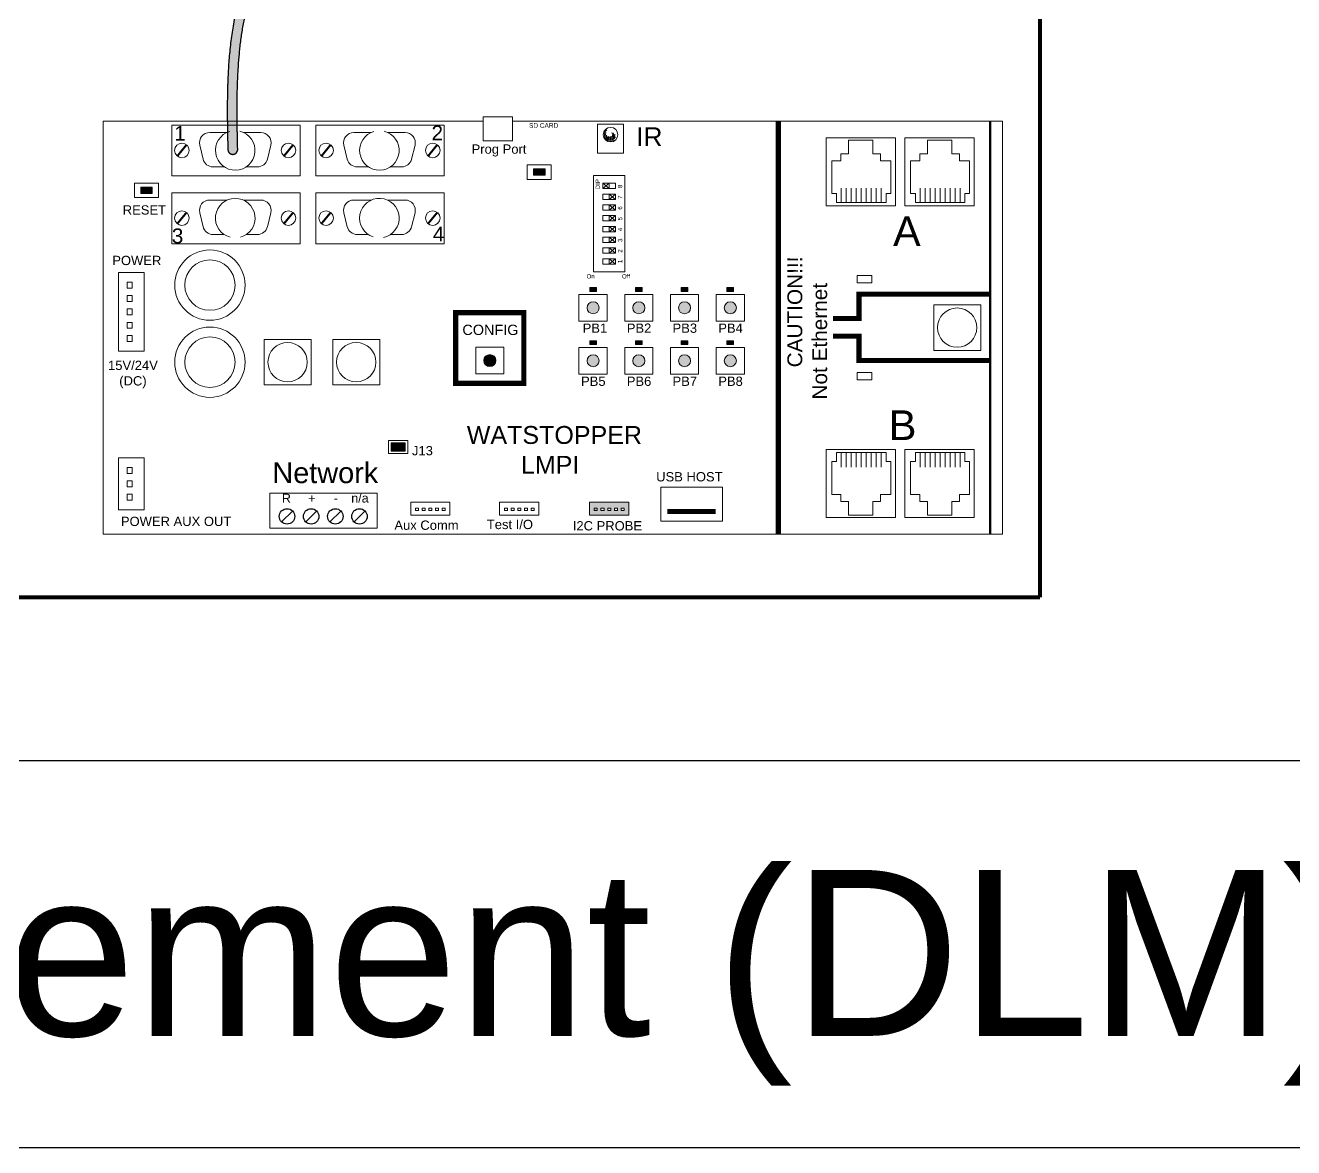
# Model space of a CAD drawing. Header units: inches. Extents: x 59 to 3361, y -1026 to 1732.
# Drawn here: x 2027.5 to 2130.6, y 893.1 to 984.5 of the extents above; entities that cross this region are included whole.
import ezdxf

# ---------------------------------------------------------------- set-up
doc = ezdxf.new("R2010")
doc.units = ezdxf.units.IN
doc.header["$MEASUREMENT"] = 0
doc.layers.add('PANEL', color=7, linetype='Continuous', lineweight=0)
doc.styles.add('ARIAL', font='arial.ttf')

# ---------------------------------------------------------------- blocks, each defined once
blk = doc.blocks.new('A$C6E196373')
for p, q in [((0.117, 0), (0, 0.098)), ((0.117, 0.098), (0, 0)), ((0.117, 0.098), (0.117, 0))]:
    blk.add_line(p, q)
blk.add_lwpolyline([(0, 0.098), (0.235, 0.098), (0.235, 0), (0, 0)], close=True)
blk = doc.blocks.new('LMCP-8_TW')
at = {"linetype": 'Continuous'}
h = blk.add_hatch(color=256, dxfattribs=at)
h.dxf.hatch_style = 1
edge = h.paths.add_edge_path()
edge.add_spline(control_points=[(22.17, 99.19), (21.93, 99.18), (21.76, 99.33), (21.74, 99.56), (21.72, 99.8), (21.87, 99.97), (22.11, 99.99), (23.34, 100.09), (24.59, 100.19), (26.48, 100.12), (27.2, 100.03), (28.43, 99.59), (28.93, 99.21), (29.72, 98.06), (29.89, 97.22), (29.95, 95.13), (29.74, 93.79), (29.13, 90.93), (28.73, 89.42), (28.01, 86.45), (27.7, 85.02), (27.25, 81.34), (27.34, 79.27), (27.78, 75.13), (28.15, 73.04), (28.6, 68.79), (28.7, 66.76), (28.26, 63.61), (27.92, 62.41), (26.76, 60.27), (25.93, 59.35), (23.31, 57.33), (21.27, 56.45), (17.6, 55.37), (16, 55.04), (13.1, 54.18), (11.82, 53.65), (9.86, 51.97), (9.15, 50.77), (8.15, 48.02), (7.85, 46.48), (7.49, 43.37), (7.43, 41.81), (7.4, 39.02), (7.43, 37.74), (7.46, 36.45), (7.46, 36.3), (7.39, 36.18), (7.27, 36.1), (7.14, 36.02), (6.99, 36.02), (6.87, 36.09), (6.74, 36.16), (6.66, 36.29), (6.66, 36.43), (6.63, 37.72), (6.6, 39.01), (6.63, 41.85), (6.69, 43.43), (7.06, 46.63), (7.37, 48.23), (8.42, 51.08), (9.14, 52.35), (11.83, 54.8), (14.16, 55.38), (18.08, 56.35), (19.65, 56.75), (22.55, 57.94), (23.88, 58.69), (25.87, 60.45), (26.57, 61.41), (27.47, 63.65), (27.69, 64.92), (27.86, 67.89), (27.72, 69.62), (26.96, 76.09), (25.97, 80.03), (27.47, 87.92), (28.25, 90.53), (29.06, 94.53), (29.23, 96.06), (28.9, 97.83), (28.65, 98.33), (27.84, 99.01), (27.21, 99.22), (25.56, 99.39), (24.58, 99.36), (23.09, 99.27), (22.63, 99.23), (22.17, 99.19)], knot_values=[0, 0, 0, 0, 1.570796, 1.570796, 1.570796, 3.141593, 3.141593, 3.141593, 3.535137, 3.535137, 3.80871, 3.80871, 4.082284, 4.082284, 4.444189, 4.444189, 4.899139, 4.899139, 5.357847, 5.357847, 5.816555, 5.816555, 6.639643, 6.639643, 7.462731, 7.462731, 8.152808, 8.152808, 8.60835, 8.60835, 9.063892, 9.063892, 9.805348, 9.805348, 10.372797, 10.372797, 10.940245, 10.940245, 11.507693, 11.507693, 12.054583, 12.054583, 12.601473, 12.601473, 13.096939, 13.096939, 13.096939, 14.144137, 14.144137, 14.144137, 15.191334, 15.191334, 15.191334, 16.238532, 16.238532, 16.238532, 16.734654, 16.734654, 17.282669, 17.282669, 17.830683, 17.830683, 18.371499, 18.371499, 19.235823, 19.235823, 19.796273, 19.796273, 20.356723, 20.356723, 20.85035, 20.85035, 21.343977, 21.343977, 21.948777, 21.948777, 23.709351, 23.709351, 24.468821, 24.468821, 25.029847, 25.029847, 25.36882, 25.36882, 25.707794, 25.707794, 26.046767, 26.046767, 26.193879, 26.193879, 26.193879, 26.193879], weights=[1, 0.804738, 0.804738, 1, 0.804738, 0.804738, 1, 1, 1, 1, 1, 1, 1, 1, 1, 1, 1, 1, 1, 1, 1, 1, 1, 1, 1, 1, 1, 1, 1, 1, 1, 1, 1, 1, 1, 1, 1, 1, 1, 1, 1, 1, 1, 1, 1, 1, 0.910684, 0.910684, 1, 0.910684, 0.910684, 1, 0.910684, 0.910684, 1, 1, 1, 1, 1, 1, 1, 1, 1, 1, 1, 1, 1, 1, 1, 1, 1, 1, 1, 1, 1, 1, 1, 1, 1, 1, 1, 1, 1, 1, 1, 1, 1, 1, 1, 1], degree=3, periodic=0)
at = {"layer": 'PANEL'}
h = blk.add_hatch(color=256, dxfattribs=at)
h.dxf.hatch_style = 1
h.paths.add_polyline_path([(32.45, 34.35), (32.45, 34.85), (31.52, 34.85), (31.52, 34.35)])
h = blk.add_hatch(color=256, dxfattribs=at)
h.dxf.hatch_style = 1
h.paths.add_polyline_path([(0.51, 32.86), (0.51, 33.36), (-0.43, 33.36), (-0.43, 32.86)])
h = blk.add_hatch(color=256, dxfattribs=at)
h.dxf.hatch_style = 1
h.paths.add_polyline_path([(36.09, 25.2), (36.63, 25.2), (36.63, 24.89), (36.09, 24.89)])
h = blk.add_hatch(color=256, dxfattribs=at)
h.dxf.hatch_style = 1
h.paths.add_polyline_path([(39.8, 25.2), (40.35, 25.2), (40.35, 24.89), (39.8, 24.89)])
h = blk.add_hatch(color=256, dxfattribs=at)
h.dxf.hatch_style = 1
h.paths.add_polyline_path([(43.52, 25.2), (44.07, 25.2), (44.07, 24.89), (43.52, 24.89)])
h = blk.add_hatch(color=256, dxfattribs=at)
h.dxf.hatch_style = 1
h.paths.add_polyline_path([(47.24, 25.2), (47.79, 25.2), (47.79, 24.89), (47.24, 24.89)])
h = blk.add_hatch(color=256, dxfattribs=at)
h.dxf.hatch_style = 1
h.paths.add_polyline_path([(48.01, 23.56, 1), (47.02, 23.56, 1)])
h.paths.add_polyline_path([(44.29, 23.56, 1), (43.3, 23.56, 1)])
h.paths.add_polyline_path([(40.57, 23.56, 1), (39.59, 23.56, 1)])
h.paths.add_polyline_path([(36.85, 23.56, 1), (35.87, 23.56, 1)])
h.paths.add_polyline_path([(36.85, 19.25, 1), (35.87, 19.25, 1)])
h.paths.add_polyline_path([(40.57, 19.25, 1), (39.59, 19.25, 1)])
h.paths.add_polyline_path([(44.29, 19.25, 1), (43.3, 19.25, 1)])
h.paths.add_polyline_path([(48.01, 19.25, 1), (47.02, 19.25, 1)])
h = blk.add_hatch(color=256, dxfattribs=at)
h.dxf.hatch_style = 1
h.paths.add_polyline_path([(36.09, 20.88), (36.63, 20.88), (36.63, 20.57), (36.09, 20.57)])
h = blk.add_hatch(color=256, dxfattribs=at)
h.dxf.hatch_style = 1
h.paths.add_polyline_path([(39.8, 20.88), (40.35, 20.88), (40.35, 20.57), (39.8, 20.57)])
h = blk.add_hatch(color=256, dxfattribs=at)
h.dxf.hatch_style = 1
h.paths.add_polyline_path([(43.52, 20.88), (44.07, 20.88), (44.07, 20.57), (43.52, 20.57)])
h = blk.add_hatch(color=256, dxfattribs=at)
h.dxf.hatch_style = 1
h.paths.add_polyline_path([(47.24, 20.88), (47.79, 20.88), (47.79, 20.57), (47.24, 20.57)])
h = blk.add_hatch(color=256, dxfattribs=at)
h.dxf.hatch_style = 1
h.paths.add_polyline_path([(28.45, 19.26, 1), (27.47, 19.26, 1)])
h = blk.add_hatch(color=256, dxfattribs=at)
h.dxf.hatch_style = 1
h.paths.add_polyline_path([(21.08, 11.88), (21.08, 12.58), (19.94, 12.58), (19.94, 11.88)])
h = blk.add_hatch(color=256, dxfattribs=at)
h.dxf.hatch_style = 1
h.paths.add_polyline_path([(39.27, 6.69), (39.27, 7.73), (36.07, 7.73), (36.07, 6.69)])
h.paths.add_polyline_path([(37, 7.25), (37.25, 7.25), (37.25, 7.05), (37, 7.05)], flags=16)
h.paths.add_polyline_path([(37.55, 7.25), (37.79, 7.25), (37.79, 7.05), (37.55, 7.05)], flags=16)
h.paths.add_polyline_path([(38.09, 7.25), (38.34, 7.25), (38.34, 7.05), (38.09, 7.05)], flags=16)
h.paths.add_polyline_path([(38.64, 7.25), (38.88, 7.25), (38.88, 7.05), (38.64, 7.05)], flags=16)
for p, q in [((11.03, 6.13), (11.91, 7.02)), ((12.99, 6.13), (13.88, 7.02)), ((14.95, 6.13), (15.84, 7.02)), ((16.92, 6.13), (17.8, 7.02))]:
    blk.add_line(p, q)
for centre in [(11.47, 6.58), (13.43, 6.58), (15.4, 6.58), (17.36, 6.58)]:
    blk.add_circle(centre, 0.628)
at = {"linetype": 'Continuous'}
blk.add_rational_spline([(22.17, 99.19), (21.93, 99.18), (21.76, 99.33), (21.74, 99.56), (21.72, 99.8), (21.87, 99.97), (22.11, 99.99), (23.34, 100.09), (24.59, 100.19), (26.48, 100.12), (27.2, 100.03), (28.43, 99.59), (28.93, 99.21), (29.72, 98.06), (29.89, 97.22), (29.95, 95.13), (29.74, 93.79), (29.13, 90.93), (28.73, 89.42), (28.01, 86.45), (27.7, 85.02), (27.25, 81.34), (27.34, 79.27), (27.78, 75.13), (28.15, 73.04), (28.6, 68.79), (28.7, 66.76), (28.26, 63.61), (27.92, 62.41), (26.76, 60.27), (25.93, 59.35), (23.31, 57.33), (21.27, 56.45), (17.6, 55.37), (16, 55.04), (13.1, 54.18), (11.82, 53.65), (9.86, 51.97), (9.15, 50.77), (8.15, 48.02), (7.85, 46.48), (7.49, 43.37), (7.43, 41.81), (7.4, 39.02), (7.43, 37.74), (7.46, 36.45), (7.46, 36.3), (7.39, 36.18), (7.27, 36.1), (7.14, 36.02), (6.99, 36.02), (6.87, 36.09), (6.74, 36.16), (6.66, 36.29), (6.66, 36.43), (6.63, 37.72), (6.6, 39.01), (6.63, 41.85), (6.69, 43.43), (7.06, 46.63), (7.37, 48.23), (8.42, 51.08), (9.14, 52.35), (11.83, 54.8), (14.16, 55.38), (18.08, 56.35), (19.65, 56.75), (22.55, 57.94), (23.88, 58.69), (25.87, 60.45), (26.57, 61.41), (27.47, 63.65), (27.69, 64.92), (27.86, 67.89), (27.72, 69.62), (26.96, 76.09), (25.97, 80.03), (27.47, 87.92), (28.25, 90.53), (29.06, 94.53), (29.23, 96.06), (28.9, 97.83), (28.65, 98.33), (27.84, 99.01), (27.21, 99.22), (25.56, 99.39), (24.58, 99.36), (23.09, 99.27), (22.63, 99.23), (22.17, 99.19)], [1, 0.804737854124, 0.804737854124, 1, 0.804737854124, 0.804737854124, 1, 1, 1, 1, 1, 1, 1, 1, 1, 1, 1, 1, 1, 1, 1, 1, 1, 1, 1, 1, 1, 1, 1, 1, 1, 1, 1, 1, 1, 1, 1, 1, 1, 1, 1, 1, 1, 1, 1, 1, 0.910683602518, 0.910683602518, 1, 0.910683602518, 0.910683602518, 1, 0.910683602518, 0.910683602518, 1, 1, 1, 1, 1, 1, 1, 1, 1, 1, 1, 1, 1, 1, 1, 1, 1, 1, 1, 1, 1, 1, 1, 1, 1, 1, 1, 1, 1, 1, 1, 1, 1, 1, 1, 1], degree=3, knots=[0, 0, 0, 0, 1.570796, 1.570796, 1.570796, 3.141593, 3.141593, 3.141593, 3.535137, 3.535137, 3.80871, 3.80871, 4.082284, 4.082284, 4.444189, 4.444189, 4.899139, 4.899139, 5.357847, 5.357847, 5.816555, 5.816555, 6.639643, 6.639643, 7.462731, 7.462731, 8.152808, 8.152808, 8.60835, 8.60835, 9.063892, 9.063892, 9.805348, 9.805348, 10.372797, 10.372797, 10.940245, 10.940245, 11.507693, 11.507693, 12.054583, 12.054583, 12.601473, 12.601473, 13.096939, 13.096939, 13.096939, 14.144137, 14.144137, 14.144137, 15.191334, 15.191334, 15.191334, 16.238532, 16.238532, 16.238532, 16.734654, 16.734654, 17.282669, 17.282669, 17.830683, 17.830683, 18.371499, 18.371499, 19.235823, 19.235823, 19.796273, 19.796273, 20.356723, 20.356723, 20.85035, 20.85035, 21.343977, 21.343977, 21.948777, 21.948777, 23.709351, 23.709351, 24.468821, 24.468821, 25.029847, 25.029847, 25.36882, 25.36882, 25.707794, 25.707794, 26.046767, 26.046767, 26.193879, 26.193879, 26.193879, 26.193879], dxfattribs=at)
at = {"layer": 'PANEL'}
for p, q in [((-3.48, 38.75), (-3.48, 5.14)), ((-3.48, 38.75), (27.41, 38.75)), ((29.8, 38.75), (69.66, 38.75)), ((69.66, 38.75), (69.66, 5.14)), ((5.18, 37.83), (6.6, 37.83)), ((5.18, 37.83), (6.6, 37.83)), ((7.92, 37.83), (9.34, 37.83)), ((7.92, 37.83), (9.34, 37.83)), ((16.9, 37.83), (18.32, 37.83)), ((16.9, 37.83), (18.32, 37.83)), ((19.64, 37.83), (21.07, 37.83)), ((19.64, 37.83), (21.07, 37.83)), ((4.37, 36.8), (4.64, 35.66)), ((4.37, 36.8), (4.64, 35.66)), ((10.15, 36.8), (9.88, 35.66)), ((10.15, 36.8), (9.88, 35.66)), ((16.09, 36.8), (16.36, 35.66)), ((16.09, 36.8), (16.36, 35.66)), ((21.88, 36.8), (21.6, 35.66)), ((21.88, 36.8), (21.6, 35.66)), ((5.45, 35.02), (6.37, 35.02)), ((5.45, 35.02), (6.37, 35.02)), ((8.15, 35.02), (9.07, 35.02)), ((8.15, 35.02), (9.07, 35.02)), ((17.17, 35.02), (18.1, 35.02)), ((17.17, 35.02), (18.1, 35.02)), ((19.87, 35.02), (20.79, 35.02)), ((19.87, 35.02), (20.79, 35.02)), ((5.18, 32.32), (6.6, 32.32)), ((5.18, 32.32), (6.6, 32.32)), ((7.92, 32.32), (9.34, 32.32)), ((7.92, 32.32), (9.34, 32.32)), ((16.9, 32.32), (18.32, 32.32)), ((16.9, 32.32), (18.32, 32.32)), ((19.64, 32.32), (21.07, 32.32)), ((19.64, 32.32), (21.07, 32.32)), ((4.37, 31.29), (4.64, 30.15)), ((4.37, 31.29), (4.64, 30.15)), ((10.15, 31.29), (9.88, 30.15)), ((10.15, 31.29), (9.88, 30.15)), ((16.09, 31.29), (16.36, 30.15)), ((16.09, 31.29), (16.36, 30.15)), ((21.88, 31.29), (21.6, 30.15)), ((21.88, 31.29), (21.6, 30.15)), ((5.45, 29.51), (6.37, 29.51)), ((5.45, 29.51), (6.37, 29.51)), ((8.15, 29.51), (9.07, 29.51)), ((8.15, 29.51), (9.07, 29.51)), ((17.17, 29.51), (18.1, 29.51)), ((17.17, 29.51), (18.1, 29.51)), ((19.87, 29.51), (20.79, 29.51)), ((19.87, 29.51), (20.79, 29.51)), ((-3.48, 5.14), (69.66, 5.14))]:
    blk.add_line(p, q, dxfattribs=at)
at = {"layer": 'PANEL', "color": 7, "linetype": 'Continuous', "lineweight": 0}
for p, q in [((55.31, 31.86), (55.31, 37.39)), ((60.94, 37.39), (55.31, 37.39)), ((57.29, 37.2), (57.14, 37.2)), ((57.14, 37.2), (57.14, 36.09)), ((59.11, 37.2), (57.23, 37.2)), ((59.11, 37.2), (59.11, 36.09)), ((60.94, 31.86), (60.94, 37.39)), ((61.72, 31.86), (61.72, 37.39)), ((67.36, 37.39), (61.72, 37.39)), ((63.71, 37.2), (63.56, 37.2)), ((63.56, 37.2), (63.56, 36.09)), ((65.53, 37.2), (63.64, 37.2)), ((65.53, 37.2), (65.53, 36.09)), ((67.36, 31.86), (67.36, 37.39)), ((55.77, 35.51), (55.77, 32.85)), ((56.52, 35.51), (55.77, 35.51)), ((57.14, 36.09), (56.52, 36.09)), ((56.52, 36.09), (56.52, 35.51)), ((59.11, 36.09), (59.73, 36.09)), ((59.73, 36.09), (59.73, 35.51)), ((59.73, 35.51), (60.57, 35.51)), ((60.57, 35.51), (60.57, 32.85)), ((62.18, 35.51), (62.18, 32.85)), ((62.93, 35.51), (62.18, 35.51)), ((63.56, 36.09), (62.93, 36.09)), ((62.93, 36.09), (62.93, 35.51)), ((65.53, 36.09), (66.15, 36.09)), ((66.15, 36.09), (66.15, 35.51)), ((66.15, 35.51), (66.98, 35.51)), ((66.98, 35.51), (66.98, 32.85)), ((56.54, 32.11), (56.54, 33.3)), ((56.95, 32.11), (56.95, 33.3)), ((57.35, 32.11), (57.35, 33.3)), ((57.76, 32.11), (57.76, 33.3)), ((58.17, 32.11), (58.17, 33.3)), ((58.58, 32.11), (58.58, 33.3)), ((58.98, 32.11), (58.98, 33.3)), ((59.39, 32.11), (59.39, 33.3)), ((59.8, 32.11), (59.8, 33.3)), ((62.96, 32.11), (62.96, 33.3)), ((63.36, 32.11), (63.36, 33.3)), ((63.77, 32.11), (63.77, 33.3)), ((64.18, 32.11), (64.18, 33.3)), ((64.58, 32.11), (64.58, 33.3)), ((64.99, 32.11), (64.99, 33.3)), ((65.4, 32.11), (65.4, 33.3)), ((65.81, 32.11), (65.81, 33.3)), ((66.21, 32.11), (66.21, 33.3)), ((55.77, 32.85), (56.16, 32.85)), ((56.16, 32.85), (56.16, 32.11)), ((60.18, 32.11), (56.16, 32.11)), ((60.57, 32.85), (60.18, 32.85)), ((60.18, 32.85), (60.18, 32.11)), ((62.18, 32.85), (62.57, 32.85)), ((62.57, 32.85), (62.57, 32.11)), ((66.59, 32.11), (62.57, 32.11)), ((66.98, 32.85), (66.59, 32.85)), ((66.59, 32.85), (66.59, 32.11)), ((55.31, 31.86), (60.94, 31.86)), ((61.72, 31.86), (67.36, 31.86)), ((55.31, 12.03), (55.31, 6.5)), ((55.31, 12.03), (60.94, 12.03)), ((60.18, 11.77), (56.16, 11.77)), ((56.16, 11.04), (56.16, 11.77)), ((56.54, 11.77), (56.54, 10.59)), ((56.95, 11.77), (56.95, 10.59)), ((57.35, 11.77), (57.35, 10.59)), ((57.76, 11.77), (57.76, 10.59)), ((58.17, 11.77), (58.17, 10.59)), ((58.58, 11.77), (58.58, 10.59)), ((58.98, 11.77), (58.98, 10.59)), ((59.39, 11.77), (59.39, 10.59)), ((59.8, 11.77), (59.8, 10.59)), ((60.18, 11.04), (60.18, 11.77)), ((60.94, 12.03), (60.94, 6.5)), ((61.72, 12.03), (61.72, 6.5)), ((61.72, 12.03), (67.36, 12.03)), ((66.59, 11.77), (62.57, 11.77)), ((62.57, 11.04), (62.57, 11.77)), ((62.96, 11.77), (62.96, 10.59)), ((63.36, 11.77), (63.36, 10.59)), ((63.77, 11.77), (63.77, 10.59)), ((64.18, 11.77), (64.18, 10.59)), ((64.58, 11.77), (64.58, 10.59)), ((64.99, 11.77), (64.99, 10.59)), ((65.4, 11.77), (65.4, 10.59)), ((65.81, 11.77), (65.81, 10.59)), ((66.21, 11.77), (66.21, 10.59)), ((66.59, 11.04), (66.59, 11.77)), ((67.36, 12.03), (67.36, 6.5)), ((55.77, 8.37), (55.77, 11.04)), ((55.77, 11.04), (56.16, 11.04)), ((60.57, 11.04), (60.18, 11.04)), ((60.57, 8.37), (60.57, 11.04)), ((62.18, 8.37), (62.18, 11.04)), ((62.18, 11.04), (62.57, 11.04)), ((66.98, 11.04), (66.59, 11.04)), ((66.98, 8.37), (66.98, 11.04)), ((56.52, 8.37), (55.77, 8.37)), ((56.52, 7.8), (56.52, 8.37)), ((59.73, 8.37), (60.57, 8.37)), ((59.73, 7.8), (59.73, 8.37)), ((62.93, 8.37), (62.18, 8.37)), ((62.93, 7.8), (62.93, 8.37)), ((66.15, 8.37), (66.98, 8.37)), ((66.15, 7.8), (66.15, 8.37)), ((57.14, 7.8), (56.52, 7.8)), ((57.14, 6.68), (57.14, 7.8)), ((59.11, 6.68), (59.11, 7.8)), ((59.11, 7.8), (59.73, 7.8)), ((63.56, 7.8), (62.93, 7.8)), ((63.56, 6.68), (63.56, 7.8)), ((65.53, 6.68), (65.53, 7.8)), ((65.53, 7.8), (66.15, 7.8)), ((60.94, 6.5), (55.31, 6.5)), ((57.29, 6.68), (57.14, 6.68)), ((59.11, 6.68), (57.23, 6.68)), ((67.36, 6.5), (61.72, 6.5)), ((63.71, 6.68), (63.56, 6.68)), ((65.53, 6.68), (63.64, 6.68))]:
    blk.add_line(p, q, dxfattribs=at)
at = {"layer": 'PANEL'}
for points, const_width in [([(72.71, 0), (72.71, 134.56)], 0.314), ([(51.42, 38.75), (51.42, 5.14)], 0.42), ([(68.65, 5.14), (68.65, 38.75)], 0.168), ([(68.65, 24.66), (57.98, 24.66), (57.98, 22.68), (55.86, 22.68)], 0.42), ([(27.82, 23.16), (25.18, 23.16), (25.18, 17.41), (30.73, 17.41), (30.73, 23.16), (27.82, 23.16)], 0.42), ([(68.65, 19.26), (57.98, 19.26), (57.98, 21.24), (55.86, 21.24)], 0.42), ([(46.32, 6.98), (42.41, 6.98)], 0.42), ([(-72.71, 0), (72.71, 0)], 0.314)]:
    blk.add_lwpolyline(points, dxfattribs=dict(at, const_width=const_width))
for points in [[(2.09, 38.41), (12.53, 38.41), (12.53, 34.28), (2.09, 34.28)], [(13.81, 38.41), (24.25, 38.41), (24.25, 34.28), (13.81, 34.28)], [(27.41, 39.09), (29.8, 39.09), (29.8, 37.15), (27.41, 37.15)], [(36.72, 38.49), (38.83, 38.49), (38.83, 36.13), (36.72, 36.13)], [(31, 35.18), (32.94, 35.18), (32.94, 34), (31, 34)], [(31.52, 34.85), (32.45, 34.85), (32.45, 34.35), (31.52, 34.35)], [(36.39, 34.33), (38.94, 34.33), (38.94, 26.47), (36.39, 26.47)], [(-0.93, 33.7), (1.01, 33.7), (1.01, 32.52), (-0.93, 32.52)], [(-0.43, 33.36), (0.51, 33.36), (0.51, 32.86), (-0.43, 32.86)], [(2.09, 32.9), (12.53, 32.9), (12.53, 28.77), (2.09, 28.77)], [(13.81, 32.9), (24.25, 32.9), (24.25, 28.77), (13.81, 28.77)], [(-2.23, 26.42), (-0.15, 26.42), (-0.15, 20.02), (-2.23, 20.02)], [(57.83, 25.59), (59.03, 25.59), (59.03, 26.19), (57.83, 26.19)], [(-1.52, 25.64), (-1.11, 25.64), (-1.11, 25.15), (-1.52, 25.15)], [(36.09, 25.2), (36.63, 25.2), (36.63, 24.89), (36.09, 24.89)], [(39.8, 25.2), (40.35, 25.2), (40.35, 24.89), (39.8, 24.89)], [(43.52, 25.2), (44.07, 25.2), (44.07, 24.89), (43.52, 24.89)], [(47.24, 25.2), (47.79, 25.2), (47.79, 24.89), (47.24, 24.89)], [(-1.52, 24.55), (-1.11, 24.55), (-1.11, 24.06), (-1.52, 24.06)], [(35.21, 24.65), (37.5, 24.65), (37.5, 22.48), (35.21, 22.48)], [(38.93, 24.65), (41.22, 24.65), (41.22, 22.48), (38.93, 22.48)], [(42.65, 24.65), (44.94, 24.65), (44.94, 22.48), (42.65, 22.48)], [(46.37, 24.65), (48.66, 24.65), (48.66, 22.48), (46.37, 22.48)], [(64.06, 23.79), (67.88, 23.79), (67.88, 20.09), (64.06, 20.09)], [(-1.52, 23.46), (-1.11, 23.46), (-1.11, 22.97), (-1.52, 22.97)], [(-1.52, 21.89), (-1.11, 21.89), (-1.11, 22.37), (-1.52, 22.37)], [(-1.52, 20.8), (-1.11, 20.8), (-1.11, 21.29), (-1.52, 21.29)], [(9.61, 20.98), (13.43, 20.98), (13.43, 17.28), (9.61, 17.28)], [(15.19, 20.98), (19.01, 20.98), (19.01, 17.28), (15.19, 17.28)], [(36.09, 20.88), (36.63, 20.88), (36.63, 20.57), (36.09, 20.57)], [(39.8, 20.88), (40.35, 20.88), (40.35, 20.57), (39.8, 20.57)], [(43.52, 20.88), (44.07, 20.88), (44.07, 20.57), (43.52, 20.57)], [(47.24, 20.88), (47.79, 20.88), (47.79, 20.57), (47.24, 20.57)], [(26.82, 20.34), (29.1, 20.34), (29.1, 18.17), (26.82, 18.17)], [(35.21, 20.33), (37.5, 20.33), (37.5, 18.16), (35.21, 18.16)], [(38.93, 20.33), (41.22, 20.33), (41.22, 18.16), (38.93, 18.16)], [(42.65, 20.33), (44.94, 20.33), (44.94, 18.16), (42.65, 18.16)], [(46.37, 20.33), (48.66, 20.33), (48.66, 18.16), (46.37, 18.16)], [(57.83, 18.29), (59.03, 18.29), (59.03, 17.69), (57.83, 17.69)], [(19.73, 11.71), (19.73, 12.75), (21.29, 12.75), (21.29, 11.71)], [(19.94, 11.88), (19.94, 12.58), (21.08, 12.58), (21.08, 11.88)], [(20.36, 12.14), (20.36, 12.35), (20.11, 12.35), (20.11, 12.14)], [(20.9, 12.14), (20.9, 12.35), (20.66, 12.35), (20.66, 12.14)], [(-2.23, 11.34), (-0.15, 11.34), (-0.15, 7.13), (-2.23, 7.13)], [(-1.52, 10.57), (-1.11, 10.57), (-1.11, 10.08), (-1.52, 10.08)], [(-1.52, 8.99), (-1.11, 8.99), (-1.11, 9.48), (-1.52, 9.48)], [(-1.52, 7.9), (-1.11, 7.9), (-1.11, 8.39), (-1.52, 8.39)], [(10.06, 5.63), (10.06, 8.48), (18.79, 8.48), (18.79, 5.63)], [(41.88, 8.96), (46.88, 8.96), (46.88, 6.19), (41.88, 6.19)], [(21.53, 6.69), (21.53, 7.73), (24.72, 7.73), (24.72, 6.69)], [(21.92, 7.05), (21.92, 7.25), (22.16, 7.25), (22.16, 7.05)], [(22.46, 7.05), (22.46, 7.25), (22.7, 7.25), (22.7, 7.05)], [(23, 7.05), (23, 7.25), (23.25, 7.25), (23.25, 7.05)], [(23.79, 7.05), (23.79, 7.25), (23.55, 7.25), (23.55, 7.05)], [(24.34, 7.05), (24.34, 7.25), (24.09, 7.25), (24.09, 7.05)], [(28.76, 6.69), (28.76, 7.73), (31.96, 7.73), (31.96, 6.69)], [(29.15, 7.05), (29.15, 7.25), (29.4, 7.25), (29.4, 7.05)], [(29.7, 7.05), (29.7, 7.25), (29.94, 7.25), (29.94, 7.05)], [(30.24, 7.05), (30.24, 7.25), (30.48, 7.25), (30.48, 7.05)], [(31.03, 7.05), (31.03, 7.25), (30.78, 7.25), (30.78, 7.05)], [(31.57, 7.05), (31.57, 7.25), (31.33, 7.25), (31.33, 7.05)], [(36.07, 6.69), (36.07, 7.73), (39.27, 7.73), (39.27, 6.69)], [(36.46, 7.05), (36.46, 7.25), (36.7, 7.25), (36.7, 7.05)], [(37, 7.05), (37, 7.25), (37.25, 7.25), (37.25, 7.05)], [(37.55, 7.05), (37.55, 7.25), (37.79, 7.25), (37.79, 7.05)], [(38.34, 7.05), (38.34, 7.25), (38.09, 7.25), (38.09, 7.05)], [(38.88, 7.05), (38.88, 7.25), (38.64, 7.25), (38.64, 7.05)]]:
    blk.add_lwpolyline(points, close=True, dxfattribs=at)
for points in [[(7.69, 38.41), (12.53, 38.41), (12.53, 34.28), (2.09, 34.28), (2.09, 38.41), (6.85, 38.41)], [(19.41, 38.41), (24.25, 38.41), (24.25, 34.28), (13.81, 34.28), (13.81, 38.41), (18.57, 38.41)], [(7.69, 32.9), (12.53, 32.9), (12.53, 28.77), (2.09, 28.77), (2.09, 32.9), (6.85, 32.9)], [(19.41, 32.9), (24.25, 32.9), (24.25, 28.77), (13.81, 28.77), (13.81, 32.9), (18.57, 32.9)]]:
    blk.add_lwpolyline(points, dxfattribs=at)
at = {"layer": 'PANEL', "linetype": 'Continuous', "const_width": 0.166}
for points in [[(3.3, 36.82), (2.55, 35.9)], [(11.97, 36.82), (11.22, 35.9)], [(15.02, 36.82), (14.27, 35.9)], [(23.69, 36.82), (22.94, 35.9)], [(3.3, 31.31), (2.55, 30.4)], [(11.97, 31.31), (11.22, 30.4)], [(15.02, 31.31), (14.27, 30.4)], [(23.69, 31.31), (22.94, 30.4)]]:
    blk.add_lwpolyline(points, dxfattribs=at)
at = {"layer": 'PANEL'}
for centre, radius in [((37.78, 37.64), 0.592), ((2.92, 36.36), 0.592), ((2.92, 36.36), 0.592), ((11.59, 36.36), 0.592), ((11.59, 36.36), 0.592), ((14.65, 36.36), 0.592), ((14.65, 36.36), 0.592), ((23.32, 36.36), 0.592), ((23.32, 36.36), 0.592), ((2.92, 30.85), 0.592), ((2.92, 30.85), 0.592), ((11.59, 30.85), 0.592), ((11.59, 30.85), 0.592), ((14.65, 30.85), 0.592), ((14.65, 30.85), 0.592), ((23.32, 30.85), 0.592), ((23.32, 30.85), 0.592), ((5.2, 25.4), 2.86), ((5.2, 25.4), 2.05), ((36.36, 23.56), 0.491), ((40.08, 23.56), 0.491), ((43.8, 23.56), 0.491), ((47.52, 23.56), 0.491), ((65.97, 21.94), 1.6), ((5.2, 19.13), 2.86), ((5.2, 19.13), 2.05), ((11.52, 19.13), 1.6), ((17.1, 19.13), 1.6), ((27.96, 19.26), 0.491), ((36.36, 19.25), 0.491), ((40.08, 19.25), 0.491), ((43.8, 19.25), 0.491), ((47.52, 19.25), 0.491)]:
    blk.add_circle(centre, radius, dxfattribs=at)
for centre, radius, start, end in [((5.18, 36.99), 0.832, 90, 193.4695), ((5.18, 36.99), 0.832, 90, 193.4695), ((9.34, 36.99), 0.832, 346.5305, 90), ((9.34, 36.99), 0.832, 346.5305, 90), ((16.9, 36.99), 0.832, 90, 193.4695), ((16.9, 36.99), 0.832, 90, 193.4695), ((21.07, 36.99), 0.832, 346.5305, 90), ((21.07, 36.99), 0.832, 346.5305, 90), ((37.78, 37.64), 0.508, 126.6719, 306.6719), ((37.78, 37.64), 0.424, 156.6719, 336.6719), ((37.78, 37.64), 0.34, 186.6719, 6.6719), ((37.78, 37.64), 0.256, 216.6719, 36.6719), ((37.78, 37.64), 0.172, 246.6719, 66.6719), ((37.78, 37.64), 0.172, 250.7299, 66.6719), ((5.45, 35.85), 0.832, 193.4695, 270), ((5.45, 35.85), 0.832, 193.4695, 270), ((9.07, 35.85), 0.832, 270, 346.5305), ((9.07, 35.85), 0.832, 270, 346.5305), ((17.17, 35.85), 0.832, 193.4695, 270), ((17.17, 35.85), 0.832, 193.4695, 270), ((20.79, 35.85), 0.832, 270, 346.5305), ((20.79, 35.85), 0.832, 270, 346.5305), ((5.18, 31.49), 0.832, 90, 193.4695), ((5.18, 31.49), 0.832, 90, 193.4695), ((9.34, 31.49), 0.832, 346.5305, 90), ((9.34, 31.49), 0.832, 346.5305, 90), ((16.9, 31.49), 0.832, 90, 193.4695), ((16.9, 31.49), 0.832, 90, 193.4695), ((21.07, 31.49), 0.832, 346.5305, 90), ((21.07, 31.49), 0.832, 346.5305, 90), ((5.45, 30.35), 0.832, 193.4695, 270), ((5.45, 30.35), 0.832, 193.4695, 270), ((9.07, 30.35), 0.832, 270, 346.5305), ((9.07, 30.35), 0.832, 270, 346.5305), ((17.17, 30.35), 0.832, 193.4695, 270), ((17.17, 30.35), 0.832, 193.4695, 270), ((20.79, 30.35), 0.832, 270, 346.5305), ((20.79, 30.35), 0.832, 270, 346.5305)]:
    blk.add_arc(centre, radius, start, end, dxfattribs=at)
at = {"layer": 'PANEL', "linetype": 'Continuous'}
for centre, start, end in [((7.26, 36.36), 106.2258, 76.2113), ((18.98, 36.36), 106.2258, 76.2113), ((7.26, 30.85), 285.0683, 255.0537), ((18.98, 30.85), 282.0529, 252.0384)]:
    blk.add_arc(centre, 1.61, start, end, dxfattribs=at)
at = {"layer": 'PANEL', "yscale": 4.470084068333004, "zscale": 4.470084068333004}
for p, xscale in [((37.14, 33.25), 4.470084068333004), ((38.19, 32.37), -4.470084068333004), ((38.19, 31.5), -4.470084068333004), ((38.19, 30.62), -4.470084068333004), ((38.19, 29.74), -4.470084068333004), ((38.19, 28.87), -4.470084068333004), ((38.19, 27.99), -4.470084068333004), ((38.19, 27.11), -4.470084068333004)]:
    blk.add_blockref('A$C6E196373', p, dxfattribs=dict(at, xscale=xscale))
at = {"char_height": 0.727, "attachment_point": 8, "style": 'ARIAL'}
for s, insert, width in [('R', (11.42, 7.7), 0.3856), ('+', (13.49, 7.7), 0.5185), ('n/a', (17.4, 7.7), 0.5259), ('-', (15.44, 7.7), 0.5259)]:
    blk.add_mtext(s, dxfattribs=dict(at, insert=insert, width=width))
at = {"layer": 'PANEL', "style": 'ARIAL'}
for s, height, p in [('1', 1.21, (2.3, 37.15)), ('2', 1.21, (23.22, 37.18)), ('SD CARD', 0.378, (31.15, 38.2)), ('IR', 1.527, (39.87, 36.71)), ('Prog Port', 0.756, (26.48, 36.09)), ('RESET', 0.756, (-1.89, 31.14)), ('A', 2.42, (60.75, 28.57)), ('3', 1.21, (2.1, 28.8)), ('4', 1.21, (23.33, 28.95)), ('POWER', 0.756, (-2.74, 27.03)), ('On', 0.354, (35.83, 25.94)), ('Off', 0.354, (38.71, 25.94)), ('CONFIG', 0.84, (25.73, 21.34)), ('PB1', 0.756, (35.51, 21.52)), ('PB2', 0.756, (39.1, 21.52)), ('PB3', 0.756, (42.82, 21.52)), ('PB4', 0.756, (46.54, 21.52)), ('PB5', 0.756, (35.38, 17.2)), ('PB6', 0.756, (39.1, 17.2)), ('PB7', 0.756, (42.82, 17.2)), ('PB8', 0.756, (46.54, 17.2)), ('B', 2.42, (60.4, 12.79)), ('WATSTOPPER', 1.457, (26.09, 12.48)), ('J13', 0.756, (21.63, 11.55)), ('LMPI', 1.457, (30.49, 10.05)), ('Network', 1.68, (10.28, 9.29)), ('USB HOST', 0.756, (41.49, 9.43)), ('POWER AUX OUT', 0.7561, (-2.04, 5.8)), ('Aux Comm', 0.756, (20.2, 5.49)), ('Test I/O', 0.756, (27.72, 5.55)), ('I2C PROBE', 0.756, (34.71, 5.44))]:
    blk.add_text(s, height=height, dxfattribs=at).set_placement(p)
for s, height, p in [('DIP', 0.354, (36.92, 33.2)), ('8', 0.354, (38.73, 33.3)), ('7', 0.354, (38.73, 32.42)), ('6', 0.354, (38.73, 31.54)), ('5', 0.354, (38.73, 30.67)), ('4', 0.354, (38.73, 29.79)), ('3', 0.354, (38.73, 28.92)), ('2', 0.354, (38.73, 28.04)), ('1', 0.354, (38.73, 27.19)), ('CAUTION!!!', 1.21, (53.37, 18.71)), ('Not Ethernet', 1.2098, (55.39, 16.09))]:
    blk.add_text(s, height=height, rotation=90, dxfattribs=at).set_placement(p)
at = {"layer": 'PANEL', "insert": (-1.06, 19.25), "char_height": 0.7561, "width": 4.0525, "attachment_point": 2, "style": 'ARIAL'}
blk.add_mtext('15V/24V (DC)', dxfattribs=at)

msp = doc.modelspace()

# ---------------------------------------------------------------- linework, layer by layer
for points in [[(1461.06, 1620.75), (2585.54, 1620.75), (2585.54, 893.14), (1461.06, 893.14)], [(1480.77, 924.65), (2559.03, 924.65), (2559.03, 1600.26), (1480.77, 1600.26)]]:
    msp.add_lwpolyline(points, close=True)

# ---------------------------------------------------------------- block references
msp.add_blockref('LMCP-8_TW', (2037.28, 937.92))

# ---------------------------------------------------------------- texts
at = {"insert": (2023.3, 906.95), "char_height": 13.5, "attachment_point": 5, "style": 'ARIAL'}
msp.add_mtext_dynamic_manual_height_columns('{\\fArial|b1|i0|c0|p34;Wattstopper} Digital Lighting Management (DLM) Typical Wiring Details ', width=1213.6821, gutter_width=70, heights=[82.57], dxfattribs=at)

doc.saveas('drawing.dxf')
